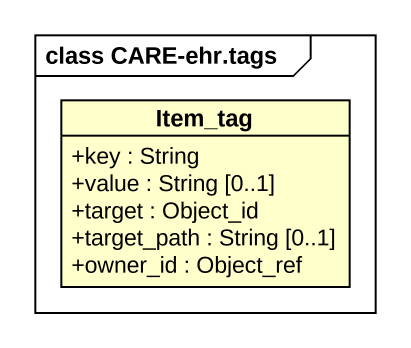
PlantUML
@startuml
mainframe class CARE-ehr.tags
hide circle
hide empty members
skinparam classAttributeIconSize 0
class Item_tag {
  +key : String
  +value : String [0..1]
  +target : Object_id
  +target_path : String [0..1]
  +owner_id : Object_ref
}
@enduml
